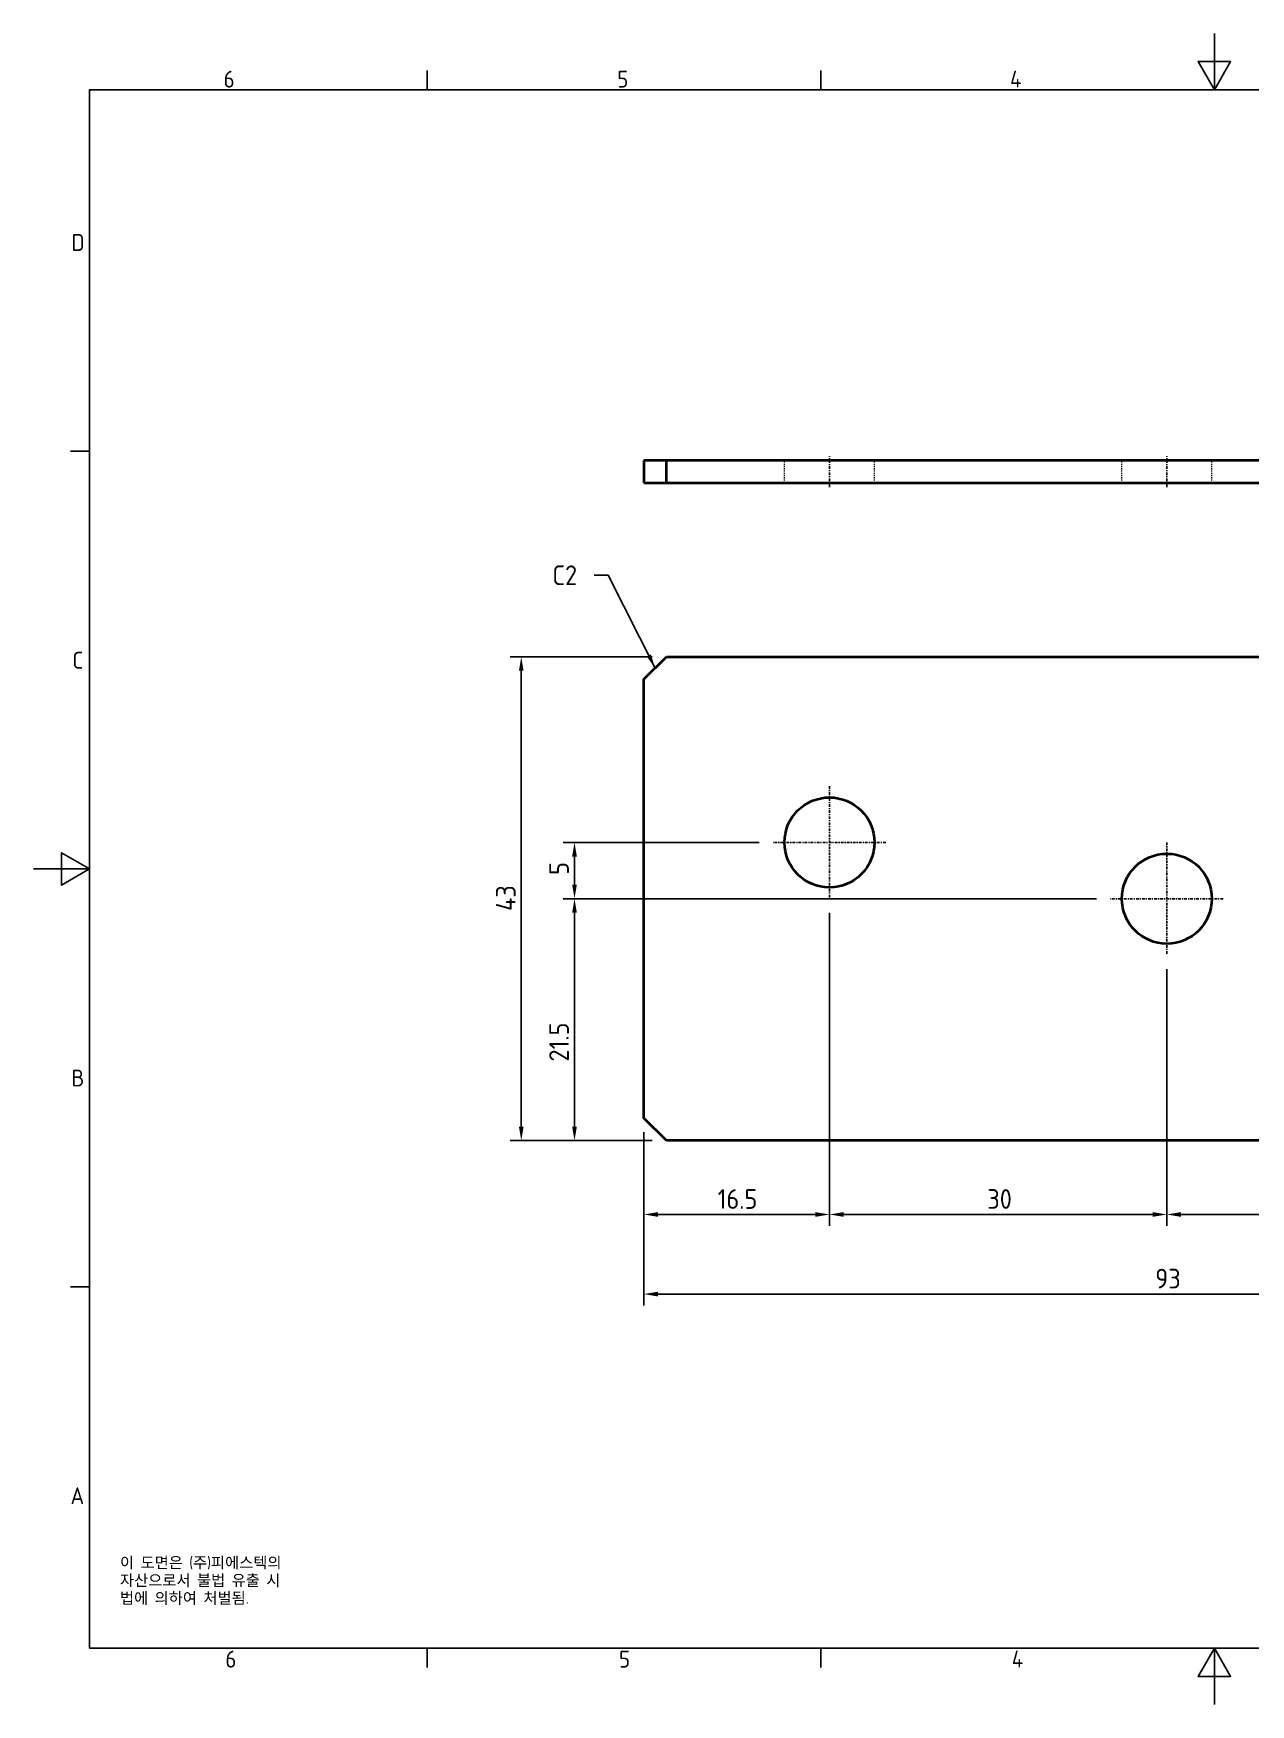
# Model space of a CAD drawing. Header units: millimetres. Extents: x 0 to 210, y 0 to 149.
# Drawn here: x 0 to 108.2, y 0 to 148.5 of the extents above; entities that cross this region are included whole.
import ezdxf

# ---------------------------------------------------------------- set-up
doc = ezdxf.new("R2010")
doc.units = ezdxf.units.MM
doc.header["$LTSCALE"] = 0.5
doc.linetypes.add('CHAIN', pattern=[0.7087, 0.4724, -0.0591, 0.1181, -0.0591])
doc.linetypes.add('DASHED', pattern=[0.2067, 0.1654, -0.0413])
doc.layers.get('0').update_dxf_attribs({"color": 3, "lineweight": 25, "true_color": 0x00ff00})
for name, color, linetype, lineweight, true_color in [('가려진 것(ISO)', 2, 'DASHED', 18, 0xffff00), ('가시적인 것(ISO)', 3, 'Continuous', 40, 0x00ff00), ('기호(ISO)', 5, 'Continuous', 25, 0x0000ff), ('중심 표식(ISO)', 1, 'Continuous', 25, 0xff0000), ('중심선(ISO)', 1, 'Continuous', 25, 0xff0000), ('치수(ISO)', 2, 'Continuous', 25, 0xffff00)]:
    doc.layers.add(name, color=color, linetype=linetype, lineweight=lineweight, true_color=true_color)
doc.layers.add('경계(ISO)', color=7, linetype='Continuous', lineweight=25)
doc.styles.add('문자 텍스트_PSTEK_POSCO', font='isocp.shx')
doc.styles.add('치수 텍스트_PSTEK_POSCO', font='isocp.shx')
doc.dimstyles.new('치수_PSTEK_POSCO', dxfattribs={"dimscale": 0.5, "dimtxt": 3.5, "dimasz": 2.5, "dimexe": 2, "dimexo": 2.5, "dimgap": 1, "dimtad": 1, "dimrnd": 1e-08, "dimdsep": 46, "dimtxsty": '치수 텍스트_PSTEK_POSCO', "dimcen": 0.09, "dimdle": 10, "dimclrd": 7, "dimclre": 7, "dimclrt": 2, "dimadec": 1, "dimazin": 2, "dimtfac": 1, "dimtmove": 0, "dimatfit": 3, "dimfxl": 1, "dimtolj": 1, "dimlwd": -1, "dimlwe": -1, "dimarcsym": 0})
doc.dimstyles.new('치수_PSTEK_POSCO$7', dxfattribs={"dimscale": 0.5, "dimtxt": 3.5, "dimasz": 2.5, "dimexe": 2, "dimexo": 2.5, "dimgap": 1, "dimtad": 1, "dimrnd": 1e-08, "dimdsep": 46, "dimtxsty": '치수 텍스트_PSTEK_POSCO', "dimcen": 0.09, "dimdle": 10, "dimclrd": 7, "dimclre": 7, "dimclrt": 2, "dimadec": 1, "dimazin": 2, "dimtfac": 1, "dimtmove": 0, "dimatfit": 3, "dimfxl": 1, "dimtolj": 1, "dimlwd": -1, "dimlwe": -1, "dimarcsym": 0})

# ---------------------------------------------------------------- blocks, each defined once
blk = doc.blocks.new('경계 Default Border')
at = {"layer": '경계(ISO)'}
for p, q in [((70, 287.0000076293945), (70, 290.4000091552734)), ((140, 287.0000076293945), (140, 290.4000091552734)), ((10, 222.7499961853027), (6.599999666213989, 222.7499961853027)), ((10, 74.25000190734863), (6.599999666213989, 74.25000190734863)), ((70, 10), (70, 6.599999666213989)), ((140, 10), (140, 6.599999666213989))]:
    blk.add_line(p, q, dxfattribs=at)
at = {"layer": '경계(ISO)', "flags": 128}
for points in [[(210, 297.0000076293945), (210, 287.0000076293945), (207.1132469177246, 292.0000076293945), (212.8867530822754, 292.0000076293945), (210, 287.0000076293945)], [(10, 10), (10, 287.0000076293945), (410, 287.0000076293945), (410, 10), (10, 10)], [(0, 148.5000038146973), (10, 148.5000038146973), (5, 151.3867473602295), (5, 145.6132507324219), (10, 148.5000038146973)], [(210, 0), (210, 10), (207.1132469177246, 5), (212.8867530822754, 5), (210, 10)]]:
    blk.add_lwpolyline(points, dxfattribs=at)
at = {"layer": '경계(ISO)', "color": 2, "true_color": 0xffff00, "char_height": 3.00000011920929, "attachment_point": 7, "style": '문자 텍스트_PSTEK_POSCO'}
for s, insert in [('6', (33.83253864943981, 287.3713945155963)), ('5', (103.8325386494398, 287.3713945155963)), ('4', (173.6662693321705, 287.4)), ('D', (6.766269272565841, 258.3463944559917)), ('C', (6.932538589835167, 184.0963944559917)), ('B', (6.766269272565841, 109.8463944559917)), ('A', (6.59999988079071, 35.61784856929444)), ('6', (34.14453946055966, 6.57139439638704)), ('5', (104.1445394605597, 6.57139439638704)), ('4', (173.9734701308116, 6.59999988079071))]:
    blk.add_mtext(s, dxfattribs=dict(at, insert=insert))
blk = doc.blocks.new('*D22')
at = {"layer": 'Defpoints', "color": 0, "transparency": 16777216}
for p in [(70.7770302360018, 71.61064405528393), (54.27703023600182, 52.11064405528393), (54.27703023600182, 43.55041295635442)]:
    blk.add_point(p, dxfattribs=at)
at = {"layer": '치수(ISO)', "color": 7, "transparency": 16777216}
for p, q in [((70.7770302360018, 70.36064405528393), (70.7770302360018, 42.55041295635442)), ((54.27703023600182, 50.86064405528393), (54.27703023600182, 42.55041295635442)), ((69.5270302360018, 43.55041295635442), (55.52703023600182, 43.55041295635442))]:
    blk.add_line(p, q, dxfattribs=at)
for points in [[(55.52703023600182, 43.75874628968776), (55.52703023600182, 43.34207962302109), (54.27703023600182, 43.55041295635442)], [(69.5270302360018, 43.75874628968776), (69.5270302360018, 43.34207962302109), (70.7770302360018, 43.55041295635442)]]:
    blk.add_solid(points, dxfattribs=at)
at = {"layer": '치수(ISO)', "color": 2, "transparency": 16777216, "insert": (60.82828654929418, 44.92541295635442), "char_height": 1.75, "attachment_point": 4, "style": '치수 텍스트_PSTEK_POSCO'}
blk.add_mtext('\\A1;16.5', dxfattribs=at)
blk = doc.blocks.new('*D23')
at = {"layer": 'Defpoints', "color": 0, "transparency": 16777216}
for p in [(70.7770302360018, 71.61064405528393), (100.7770302360018, 66.61064405528393), (100.7770302360018, 43.55041295635442)]:
    blk.add_point(p, dxfattribs=at)
at = {"layer": '치수(ISO)', "color": 7, "transparency": 16777216}
for p, q in [((70.7770302360018, 70.36064405528393), (70.7770302360018, 42.55041295635442)), ((100.7770302360018, 65.36064405528393), (100.7770302360018, 42.55041295635442)), ((72.0270302360018, 43.55041295635442), (99.5270302360018, 43.55041295635442))]:
    blk.add_line(p, q, dxfattribs=at)
for points in [[(72.0270302360018, 43.75874628968776), (72.0270302360018, 43.34207962302109), (70.7770302360018, 43.55041295635442)], [(99.5270302360018, 43.75874628968776), (99.5270302360018, 43.34207962302109), (100.7770302360018, 43.55041295635442)]]:
    blk.add_solid(points, dxfattribs=at)
at = {"layer": '치수(ISO)', "color": 2, "transparency": 16777216, "insert": (84.81384125962386, 44.92541295635442), "char_height": 1.75, "attachment_point": 4, "style": '치수 텍스트_PSTEK_POSCO'}
blk.add_mtext('\\A1;30', dxfattribs=at)
blk = doc.blocks.new('*D24')
at = {"layer": 'Defpoints', "color": 0, "transparency": 16777216}
for p in [(130.7770302360018, 71.61064405528393), (100.7770302360018, 66.61064405528393), (130.7770302360018, 43.55041295635442)]:
    blk.add_point(p, dxfattribs=at)
at = {"layer": '치수(ISO)', "color": 7, "transparency": 16777216}
for p, q in [((130.7770302360018, 70.36064405528393), (130.7770302360018, 42.55041295635442)), ((100.7770302360018, 65.36064405528393), (100.7770302360018, 42.55041295635442)), ((102.0270302360018, 43.55041295635442), (129.5270302360018, 43.55041295635442))]:
    blk.add_line(p, q, dxfattribs=at)
for points in [[(102.0270302360018, 43.75874628968776), (102.0270302360018, 43.34207962302109), (100.7770302360018, 43.55041295635442)], [(129.5270302360018, 43.75874628968776), (129.5270302360018, 43.34207962302109), (130.7770302360018, 43.55041295635442)]]:
    blk.add_solid(points, dxfattribs=at)
at = {"layer": '치수(ISO)', "color": 2, "transparency": 16777216, "insert": (114.8138412596238, 44.92541295635442), "char_height": 1.75, "attachment_point": 4, "style": '치수 텍스트_PSTEK_POSCO'}
blk.add_mtext('\\A1;30', dxfattribs=at)
blk = doc.blocks.new('*D25')
at = {"layer": 'Defpoints', "color": 0, "transparency": 16777216}
for p in [(54.27703023600182, 52.11064405528393), (147.2770302360018, 52.11064405528393), (54.27703023600182, 36.47693012569488)]:
    blk.add_point(p, dxfattribs=at)
at = {"layer": '치수(ISO)', "color": 7, "transparency": 16777216}
for p, q in [((54.27703023600182, 50.86064405528393), (54.27703023600182, 35.47693012569488)), ((147.2770302360018, 50.86064405528393), (147.2770302360018, 35.47693012569488)), ((146.0270302360018, 36.47693012569488), (55.52703023600182, 36.47693012569488))]:
    blk.add_line(p, q, dxfattribs=at)
for points in [[(55.52703023600182, 36.68526345902821), (55.52703023600182, 36.26859679236154), (54.27703023600182, 36.47693012569488)], [(146.0270302360018, 36.68526345902821), (146.0270302360018, 36.26859679236154), (147.2770302360018, 36.47693012569488)]]:
    blk.add_solid(points, dxfattribs=at)
at = {"layer": '치수(ISO)', "color": 2, "transparency": 16777216, "insert": (99.74204286258653, 37.85193012569488), "char_height": 1.75, "attachment_point": 4, "style": '치수 텍스트_PSTEK_POSCO'}
blk.add_mtext('\\A1;93', dxfattribs=at)
blk = doc.blocks.new('*D26')
at = {"layer": 'Defpoints', "color": 0, "transparency": 16777216}
for p in [(48.10896418214248, 71.61064405528393), (95.7770302360018, 71.61064405528393), (56.27703023600183, 50.11064405528393)]:
    blk.add_point(p, dxfattribs=at)
at = {"layer": '치수(ISO)', "color": 7, "transparency": 16777216}
for p, q in [((94.5270302360018, 71.61064405528393), (47.10896418214248, 71.61064405528393)), ((48.10896418214248, 51.36064405528393), (48.10896418214248, 70.36064405528393)), ((55.02703023600183, 50.11064405528393), (47.10896418214248, 50.11064405528393))]:
    blk.add_line(p, q, dxfattribs=at)
for points in [[(47.90063084880914, 70.36064405528393), (48.31729751547581, 70.36064405528393), (48.10896418214248, 71.61064405528393)], [(47.90063084880914, 51.36064405528393), (48.31729751547581, 51.36064405528393), (48.10896418214248, 50.11064405528393)]]:
    blk.add_solid(points, dxfattribs=at)
at = {"layer": '치수(ISO)', "color": 2, "transparency": 16777216, "insert": (46.73379193804799, 57.1396808803873), "char_height": 1.75, "attachment_point": 4, "rotation": 90, "style": '치수 텍스트_PSTEK_POSCO'}
blk.add_mtext('\\A1;21.5', dxfattribs=at)
blk = doc.blocks.new('*D27')
at = {"layer": 'Defpoints', "color": 0, "transparency": 16777216}
for p in [(48.10896418214248, 76.61064405528393), (65.7770302360018, 76.61064405528393), (95.7770302360018, 71.61064405528393)]:
    blk.add_point(p, dxfattribs=at)
at = {"layer": '치수(ISO)', "color": 7, "transparency": 16777216}
for p, q in [((64.5270302360018, 76.61064405528393), (47.10896418214248, 76.61064405528393)), ((48.10896418214248, 72.86064405528393), (48.10896418214248, 75.36064405528393)), ((94.5270302360018, 71.61064405528393), (47.10896418214248, 71.61064405528393))]:
    blk.add_line(p, q, dxfattribs=at)
for points in [[(47.90063084880914, 75.36064405528393), (48.31729751547581, 75.36064405528393), (48.10896418214248, 76.61064405528393)], [(47.90063084880914, 72.86064405528393), (48.31729751547581, 72.86064405528393), (48.10896418214248, 71.61064405528393)]]:
    blk.add_solid(points, dxfattribs=at)
at = {"layer": '치수(ISO)', "color": 2, "transparency": 16777216, "insert": (46.73396418214247, 73.72440036857628), "char_height": 1.75, "attachment_point": 4, "rotation": 90, "style": '치수 텍스트_PSTEK_POSCO'}
blk.add_mtext('\\A1;5', dxfattribs=at)
blk = doc.blocks.new('*D28')
at = {"layer": 'Defpoints', "color": 0, "transparency": 16777216}
for p in [(43.37515199002401, 93.11064405528391), (56.2770302360018, 93.11064405528391), (56.27703023600183, 50.11064405528393)]:
    blk.add_point(p, dxfattribs=at)
at = {"layer": '치수(ISO)', "color": 7, "transparency": 16777216}
for p, q in [((55.0270302360018, 93.11064405528391), (42.37515199002401, 93.11064405528391)), ((43.375151990024, 51.36064405528393), (43.37515199002401, 91.86064405528391)), ((55.02703023600183, 50.11064405528393), (42.375151990024, 50.11064405528393))]:
    blk.add_line(p, q, dxfattribs=at)
for points in [[(43.16681865669067, 91.86064405528391), (43.58348532335734, 91.86064405528391), (43.37515199002401, 93.11064405528391)], [(43.16681865669067, 51.36064405528393), (43.58348532335734, 51.36064405528393), (43.375151990024, 50.11064405528393)]]:
    blk.add_solid(points, dxfattribs=at)
at = {"layer": '치수(ISO)', "color": 2, "transparency": 16777216, "insert": (42.00015199002399, 70.52440036857627), "char_height": 1.75, "attachment_point": 4, "rotation": 90, "style": '치수 텍스트_PSTEK_POSCO'}
blk.add_mtext('\\A1;43', dxfattribs=at)

msp = doc.modelspace()

# ---------------------------------------------------------------- linework, layer by layer
at = {"layer": '가려진 것(ISO)'}
for p, q in [((66.77703023601308, 108.5616272813125), (66.77703023601308, 110.5616272813125)), ((74.77703023601308, 108.5616272813125), (74.77703023601308, 110.5616272813125)), ((96.77703023601308, 108.561627281311), (96.77703023601308, 110.561627281311)), ((104.7770302360131, 108.561627281311), (104.7770302360131, 110.561627281311))]:
    msp.add_line(p, q, dxfattribs=at)
at = {"layer": '가시적인 것(ISO)'}
for p, q in [((56.27703023601306, 110.5616272813174), (54.27703023601307, 110.5616272813168)), ((54.27703023601307, 110.5616272813168), (54.27703023601307, 108.5616272813168)), ((56.27703023601306, 108.5616272813174), (56.27703023601306, 110.5616272813174)), ((145.2770302360131, 110.5616272813174), (56.27703023601306, 110.5616272813174)), ((54.27703023601307, 108.5616272813168), (56.27703023601306, 108.5616272813174)), ((56.27703023601306, 108.5616272813174), (145.2770302360131, 108.5616272813174)), ((54.27703023600181, 91.11064405528393), (56.2770302360018, 93.11064405528391)), ((56.2770302360018, 93.11064405528391), (145.2770302360018, 93.11064405528393)), ((54.27703023600182, 52.11064405528393), (54.27703023600181, 91.11064405528393)), ((56.27703023600183, 50.11064405528393), (54.27703023600182, 52.11064405528393)), ((145.2770302360018, 50.11064405528393), (56.27703023600183, 50.11064405528393))]:
    msp.add_line(p, q, dxfattribs=at)
for centre in [(70.7770302360018, 76.61064405528393), (100.7770302360018, 71.61064405528393)]:
    msp.add_circle(centre, 4, dxfattribs=at)
at = {"layer": '중심 표식(ISO)', "linetype": 'CHAIN'}
for p, q in [((70.7770302360018, 81.61064405528393), (70.7770302360018, 71.61064405528393)), ((75.7770302360018, 76.61064405528393), (65.7770302360018, 76.61064405528393)), ((100.7770302360018, 76.61064405528393), (100.7770302360018, 66.61064405528393)), ((105.7770302360018, 71.61064405528393), (95.7770302360018, 71.61064405528393))]:
    msp.add_line(p, q, dxfattribs=at)
at = {"layer": '중심선(ISO)', "linetype": 'CHAIN'}
for p, q in [((70.77703023601308, 108.1866272813125), (70.77703023601308, 110.9366272813125)), ((100.7770302360131, 108.186627281311), (100.7770302360131, 110.936627281311))]:
    msp.add_line(p, q, dxfattribs=at)

# ---------------------------------------------------------------- block references
at = {"xscale": 0.5, "yscale": 0.5, "zscale": 0.5}
msp.add_blockref('경계 Default Border', (0, 0), dxfattribs=at)

# ---------------------------------------------------------------- texts
at = {"layer": '기호(ISO)', "color": 2, "true_color": 0xffff00, "insert": (46.14102350027048, 100.3544737584839), "char_height": 1.749999970197678, "attachment_point": 4, "style": '치수 텍스트_PSTEK_POSCO'}
msp.add_mtext('{C2}', dxfattribs=at)
at = {"layer": '기호(ISO)', "color": 7, "insert": (7.697312702442192, 13.11413621996215), "char_height": 1.000000014901161, "width": 25.62006913027125, "attachment_point": 1, "line_spacing_factor": 0.9442214369773865, "style": '문자 텍스트_PSTEK_POSCO'}
msp.add_mtext('{이 도면은 (주)피에스텍의\\P자산으로서 불법 유출 시 \\P법에 의하여 처벌됨.}', dxfattribs=at)

# ---------------------------------------------------------------- dimensions: what is measured, and where the dimension line sits
at = {"layer": '치수(ISO)', "color": 7}
for base, p1, p2, angle, picture, middle in [((43.37515199002401, 93.11064405528391), (56.27703023600183, 50.11064405528393), (56.2770302360018, 93.11064405528391), 90, '*D28', (43.37515199002399, 71.61064405528391)), ((48.10896418214248, 76.61064405528393), (95.7770302360018, 71.61064405528393), (65.7770302360018, 76.61064405528393), 90, '*D27', (48.10896418214247, 74.11064405528393)), ((48.10896418214248, 71.61064405528393), (56.27703023600183, 50.11064405528393), (95.7770302360018, 71.61064405528393), 90, '*D26', (48.10896418214247, 58.86064405528393)), ((54.27703023600182, 43.55041295635442), (70.7770302360018, 71.61064405528393), (54.27703023600182, 52.11064405528393), 180, '*D22', (62.52703023600182, 43.55041295635442)), ((100.7770302360018, 43.55041295635442), (70.7770302360018, 71.61064405528393), (100.7770302360018, 66.61064405528393), 180, '*D23', (85.7770302360018, 43.55041295635442)), ((130.7770302360018, 43.55041295635442), (100.7770302360018, 66.61064405528393), (130.7770302360018, 71.61064405528393), 180, '*D24', (115.7770302360018, 43.55041295635442)), ((54.27703023600182, 36.47693012569488), (147.2770302360018, 52.11064405528393), (54.27703023600182, 52.11064405528393), 180, '*D25', (100.7770302360018, 36.47693012569488))]:
    dim = msp.add_linear_dim(base=base, p1=p1, p2=p2, angle=angle, dimstyle='치수_PSTEK_POSCO', override={"dimdec": 2, "dimtp": 0, "dimtm": -0, "dimtdec": 2, "dimtofl": 0, "dimatfit": 1}, dxfattribs=at)
    dim.commit()
    dim.dimension.update_dxf_attribs({"geometry": picture, "text_midpoint": middle, "dimtype": 160})

# ---------------------------------------------------------------- leaders
at = {"layer": '기호(ISO)', "color": 7, "annotation_type": 0, "has_hookline": 1, "hookline_direction": 1, "text_width": 2.111651605587683}
msp.add_leader([(55.27703023600181, 92.11064405528391), (51.11509971172296, 100.3544737584839), (49.86509971172296, 100.3544737584839)], dimstyle='치수_PSTEK_POSCO$7', override={"dimtad": 0}, dxfattribs=at)

doc.saveas('drawing.dxf')
